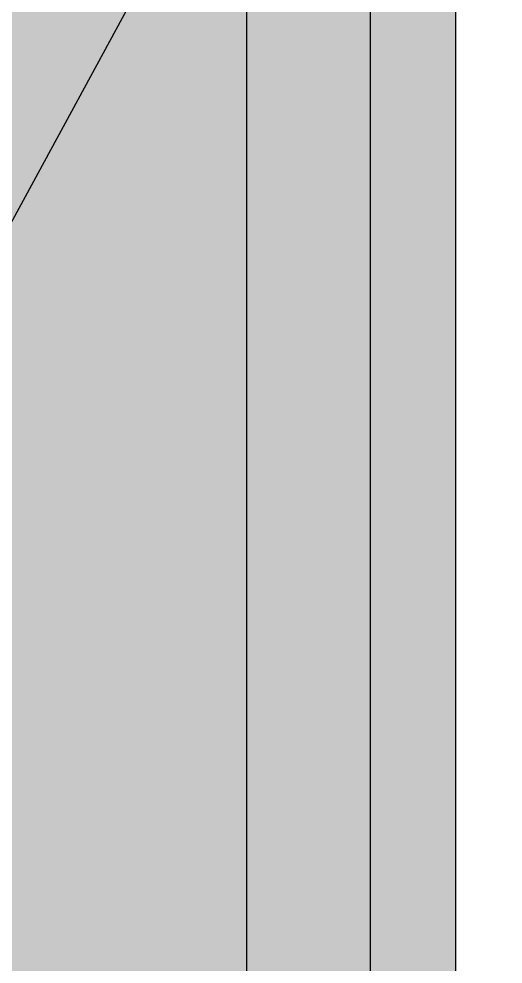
# Model space of a CAD drawing. Extents: x 5438 to 9638, y -256 to 3244.
# Drawn here: x 6275 to 6337.5, y 1922.2 to 2044.3 of the extents above; entities that cross this region are included whole.
import ezdxf

# ---------------------------------------------------------------- set-up
doc = ezdxf.new("R2010")
doc.units = 0
doc.header["$MEASUREMENT"] = 0

msp = doc.modelspace()

# ---------------------------------------------------------------- hatches: boundary and pattern name
h = msp.add_hatch(color=5)
h.paths.add_polyline_path([(5981.393705796121, 1539.374149806328), (5981.393705796121, 2139.374149806328), (6331.393705796121, 2139.374149806328), (6331.393705796121, 1539.374149806328)])
h.paths.add_polyline_path([(5992.393705796121, 1550.374149806328), (5992.393705796121, 2128.374149806328), (6320.393705796121, 2128.374149806328), (6320.393705796121, 1550.374149806328)], flags=16)
h.paths.add_polyline_path([(6008.393705796121, 1566.374149806328), (6008.393705796121, 2112.374149806328), (6304.393705796121, 2112.374149806328), (6304.393705796121, 1566.374149806328)], flags=0)
edge = h.paths.add_edge_path(flags=0)
edge.add_line((6039.013705796122, 1955.184149806328), (6039.012705796122, 1960.344149806328))
edge.add_arc((6116.420523660632, 1960.229235733585), 77.40790316104251, 117.28560540834431, 179.9149428737337, ccw=False)
edge.add_arc((6132.015115099965, 1915.821849449652), 124.1932728479737, 94.77462248752141, 114.2863813136884, ccw=False)
edge.add_arc((6156.141062446259, 1800.434625682329), 241.6199864256466, 79.81097924045491, 98.20032478224641, ccw=False)
edge.add_line((6198.882705796122, 2038.244149806328), (6204.768705796121, 2037.224149806328))
edge.add_arc((6196.446316653873, 1960.347925209884), 77.3253908443909, 0.012021936095777619, 83.82139293769438, ccw=False)
edge.add_line((6273.771705796122, 1960.364149806328), (6273.766705796122, 1951.184149806328))
edge.add_line((6273.766705796122, 1951.184149806328), (6039.014705796121, 1951.184149806328))
edge.add_line((6039.014705796121, 1951.184149806328), (6039.013705796122, 1955.184149806328))
edge = h.paths.add_edge_path(flags=0)
edge.add_arc((6156.392205796121, 1753.484149806328), 126.7334999999994, 0, 180, ccw=False)
edge.add_arc((6156.392205796121, 1753.484149806328), 126.7335000000003, -180, 0, ccw=False)
h.paths.add_polyline_path([(7303.140705796121, 1489.374149806328), (7303.140705796121, 2189.374149806328), (7753.140705796121, 2189.374149806328), (7753.140705796121, 1489.374149806328)])
h.paths.add_polyline_path([(7317.140705796121, 1503.374149806328), (7317.140705796121, 2175.374149806328), (7739.140705796121, 2175.374149806328), (7739.140705796121, 1503.374149806328)], flags=16)
h.paths.add_polyline_path([(7337.140705796121, 1523.374149806328), (7337.140705796121, 2155.374149806328), (7719.140705796121, 2155.374149806328), (7719.140705796121, 1523.374149806328)], flags=0)
edge = h.paths.add_edge_path(flags=0)
edge.add_line((7377.190705796122, 1975.964149806328), (7377.190705796122, 1982.664149806328))
edge.add_arc((7476.676743602515, 1982.48152093219), 99.48620543432519, 117.26548343428641, 179.8948208996755, ccw=False)
edge.add_arc((7496.694656654747, 1925.365980361696), 159.6459708790892, 94.7478227223773, 114.2595815485443, ccw=False)
edge.add_arc((7527.859553785101, 1777.008650621716), 310.6418615185145, 79.8241333616661, 98.21347890345771, ccw=False)
edge.add_line((7582.740705796121, 2082.764149806328), (7590.310705796122, 2081.464149806328))
edge.add_arc((7579.62256310481, 1982.632254871377), 99.40814780802936, 0.018383253608192263, 83.82775425520663, ccw=False)
edge.add_line((7679.030705796122, 1982.664149806328), (7679.020705796122, 1970.864149806328))
edge.add_line((7679.020705796122, 1970.864149806328), (7377.190705796122, 1970.864149806328))
edge.add_line((7377.190705796122, 1970.864149806328), (7377.190705796122, 1975.964149806328))
edge = h.paths.add_edge_path(flags=0)
edge.add_arc((7528.110705796122, 1735.564149806328), 162.9400000000005, 0, 180, ccw=False)
edge.add_arc((7528.110705796122, 1735.564149806328), 162.9399999999996, -180, 0, ccw=False)
h.paths.add_polyline_path([(8656.530705796122, 1389.374149806328), (8656.530705796122, 2289.374149806328), (9256.530705796122, 2289.374149806328), (9256.530705796122, 1389.374149806328)])
h.paths.add_polyline_path([(8674.530705796122, 1407.374149806328), (8674.530705796122, 2271.374149806328), (9238.530705796122, 2271.374149806328), (9238.530705796122, 1407.374149806328)], flags=16)
h.paths.add_polyline_path([(8699.530705796122, 1432.374149806328), (8699.530705796122, 2246.374149806328), (9213.530705796122, 2246.374149806328), (9213.530705796122, 1432.374149806328)], flags=0)
edge = h.paths.add_edge_path(flags=0)
edge.add_line((8758.710705796122, 2026.704149806328), (8758.710705796122, 2035.554149806328))
edge.add_arc((8891.291495809472, 2035.42737471023), 132.580850625152, 117.31587574582119, 179.9452132112111, ccw=False)
edge.add_line((8830.450705796122, 2153.224149806328), (8830.700705796122, 2153.344149806328))
edge.add_arc((8918.021759190186, 1959.615555425273), 212.4987874005591, 94.75119308345018, 114.26295190961719, ccw=False)
edge.add_arc((8959.491206016506, 1761.416521183682), 414.2013767658937, 79.80973199393281, 98.1990775357242, ccw=False)
edge.add_line((9032.770705796122, 2169.084149806328), (9042.860705796122, 2167.334149806328))
edge.add_arc((9028.593324409409, 2035.546813784514), 132.5573842053331, 0.01181555217812047, 83.82118655377661, ccw=False)
edge.add_line((9161.15070579612, 2035.574149806328), (9161.140705796122, 2019.844149806328))
edge.add_line((9161.140705796122, 2019.844149806328), (8758.710705796122, 2019.844149806328))
edge.add_line((8758.710705796122, 2019.844149806328), (8758.710705796122, 2026.704149806328))
edge = h.paths.add_edge_path(flags=0)
edge.add_arc((8959.930705796121, 1706.134149806328), 217.2600000000002, 0, 180, ccw=False)
edge.add_arc((8959.930705796121, 1706.134149806328), 217.2600000000002, -180, 0, ccw=False)
h = msp.add_hatch(color=7)
h.paths.add_polyline_path([(5992.393705796121, 1550.374149806328), (5992.393705796121, 2128.374149806328), (6320.393705796121, 2128.374149806328), (6320.393705796121, 1550.374149806328)])
h.paths.add_polyline_path([(6008.393705796121, 1566.374149806328), (6008.393705796121, 2112.374149806328), (6304.393705796121, 2112.374149806328), (6304.393705796121, 1566.374149806328)], flags=16)
edge = h.paths.add_edge_path(flags=0)
edge.add_arc((6156.392205796121, 1753.484149806328), 126.7334999999994, 0, 180, ccw=False)
edge.add_arc((6156.392205796121, 1753.484149806328), 126.7335000000003, -180, 0, ccw=False)
edge = h.paths.add_edge_path(flags=0)
edge.add_arc((6156.390615601734, 1753.482240003703), 120.7319098207174, 89.99900805580779, 179.999093664382, ccw=False)
edge.add_arc((6156.394295990508, 1753.482740002956), 120.7314098138444, 0.0006690535898883354, 90.0007546621639, ccw=False)
edge.add_arc((6156.394295990508, 1753.4855596097), 120.7314098138444, 269.9992453378361, 359.99933094641005, ccw=False)
edge.add_arc((6156.390615601734, 1753.486059608952), 120.7319098207181, 180.000906335618, 270.00099194419215, ccw=False)
edge = h.paths.add_edge_path(flags=0)
edge.add_line((6104.728705796121, 1828.404149806328), (6104.728705796121, 1828.914149806328))
edge.add_line((6104.728705796121, 1828.914149806328), (6104.898705796121, 1829.084149806328))
edge.add_line((6104.898705796121, 1829.084149806328), (6105.068705796121, 1829.254149806328))
edge.add_line((6105.068705796121, 1829.254149806328), (6105.068705796121, 1829.524149806328))
edge.add_arc((6158.669371566843, 1753.7888074432), 92.7840150776246, 61.13353143111658, 125.2884358487025, ccw=False)
edge.add_arc((6206.21971345604, 1839.81758420096), 5.512419356027386, 239.9904222443091, 248.3468817446698)
edge.add_arc((6203.490074452314, 1833.04102392849), 1.793523943098053, 56.35740301544962, 67.17876046711461, ccw=False)
edge.add_arc((6203.764963896111, 1831.415700219943), 3.200205890509294, 50.19396248876359, 77.02108941156263, ccw=False)
edge.add_arc((6209.968944173679, 1838.726192294143), 6.388139187423531, 229.423596566148, 236.0969203479651)
edge.add_arc((6158.092647814119, 1753.39111828238), 93.48495978758083, -34.512274772762396, 58.88213241548152, ccw=False)
edge.add_arc((6251.067624049415, 1690.398652964584), 18.83314178131263, 147.8367994602723, 150.3544351627235)
edge.add_line((6234.699705796122, 1699.714149806328), (6234.274705796121, 1699.714149806328))
edge.add_line((6234.274705796121, 1699.714149806328), (6233.934705796121, 1699.714149806328))
edge.add_line((6233.934705796121, 1699.714149806328), (6233.593705796122, 1699.714149806328))
edge.add_line((6233.593705796122, 1699.714149806328), (6233.168705796122, 1699.714149806328))
edge.add_arc((6213.12897968823, 1685.049875220828), 24.83206740483484, 36.19518178689933, 50.62073356222113)
edge.add_line((6228.883705796122, 1704.244149806328), (6222.429705796121, 1710.724149806328))
edge.add_line((6222.429705796121, 1710.724149806328), (6183.887705796122, 1749.264149806328))
edge.add_line((6183.887705796122, 1749.264149806328), (6155.437705796121, 1777.744149806328))
edge.add_line((6155.437705796121, 1777.744149806328), (6115.837705796122, 1817.474149806328))
edge.add_line((6115.837705796122, 1817.474149806328), (6104.728705796121, 1828.404149806328))
edge = h.paths.add_edge_path(flags=0)
edge.add_arc((6158.671810151289, 1753.856091034898), 86.7255690773519, 61.3510239434093, 121.24319850933679, ccw=False)
edge.add_arc((6203.894440107412, 1835.709448135517), 6.802791056179812, 237.6237720845479, 241.445138076483)
edge.add_arc((6205.905515293541, 1839.261330121436), 10.88413196183875, 241.0837620812543, 246.9768922778857)
edge.add_line((6201.648705796121, 1829.244149806328), (6201.990705796122, 1829.054149806328))
edge.add_line((6201.990705796122, 1829.054149806328), (6202.419705796121, 1828.904149806328))
edge.add_arc((6211.275268509202, 1840.585491226434), 14.65860594798777, 232.8344278038814, 236.6969435176764)
edge.add_arc((6158.028963595878, 1753.374136960362), 87.5319337491584, -30.86089565462032, 58.9117862028254, ccw=False)
edge.add_line((6233.167705796121, 1708.474149806328), (6232.954705796122, 1708.654149806328))
edge.add_line((6232.954705796122, 1708.654149806328), (6226.679705796121, 1714.954149806328))
edge.add_line((6226.679705796121, 1714.954149806328), (6188.130705796121, 1753.504149806328))
edge.add_line((6188.130705796121, 1753.504149806328), (6159.683705796121, 1781.984149806328))
edge.add_line((6159.683705796121, 1781.984149806328), (6120.087705796122, 1821.714149806328))
edge.add_line((6120.087705796122, 1821.714149806328), (6113.689705796121, 1828.004149806328))
edge = h.paths.add_edge_path(flags=0)
edge.add_line((6083.842705796122, 1807.314149806328), (6084.545705796121, 1806.704149806328))
edge.add_line((6084.545705796121, 1806.704149806328), (6212.632705796122, 1678.524149806328))
edge.add_line((6212.632705796122, 1678.524149806328), (6212.654705796122, 1678.094149806328))
edge.add_line((6212.654705796122, 1678.094149806328), (6212.482705796121, 1677.924149806328))
edge.add_line((6212.482705796121, 1677.924149806328), (6212.315705796122, 1677.674149806328))
edge.add_arc((6159.030820895023, 1750.15334590809), 89.95839497501622, 250.750894688058, 306.32239166021463, ccw=False)
edge.add_arc((6158.502137014138, 1753.06731771737), 92.54667824330734, 203.3652297304774, 251.65469248843522, ccw=False)
edge.add_arc((6151.280277725388, 1753.620386554787), 86.20235681132816, 141.4732129554621, 205.6069479573018, ccw=False)
edge = h.paths.add_edge_path(flags=0)
edge.add_arc((6159.087545904245, 1750.187032328635), 84.01220550777795, 250.6836705045612, 302.08164076390625, ccw=False)
edge.add_arc((6158.663388037819, 1753.236553352639), 86.76119661614968, 203.3247384666579, 251.61420122461618, ccw=False)
edge.add_arc((6151.369757051811, 1753.620197772978), 80.28094778221111, 146.2909787945174, 205.6378295493268, ccw=False)
edge.add_line((6084.586705796121, 1798.174149806328), (6203.708705796122, 1679.004149806328))
h.paths.add_polyline_path([(7317.140705796121, 1503.374149806328), (7317.140705796121, 2175.374149806328), (7739.140705796121, 2175.374149806328), (7739.140705796121, 1503.374149806328)])
h.paths.add_polyline_path([(7337.140705796121, 1523.374149806328), (7337.140705796121, 2155.374149806328), (7719.140705796121, 2155.374149806328), (7719.140705796121, 1523.374149806328)], flags=16)
edge = h.paths.add_edge_path(flags=0)
edge.add_arc((7528.110705796122, 1735.564149806328), 162.9400000000005, 0, 180, ccw=False)
edge.add_arc((7528.110705796122, 1735.564149806328), 162.9399999999996, -180, 0, ccw=False)
edge = h.paths.add_edge_path(flags=0)
edge.add_arc((7528.095589850053, 1735.549265774808), 155.2148847675698, 89.99442012332952, 179.9945057319032, ccw=False)
edge.add_arc((7528.12582174219, 1735.549265774809), 155.2148847675689, 0.00549426809658371, 90.00557987667048, ccw=False)
edge.add_arc((7528.12582174219, 1735.579033837847), 155.2148847675689, 269.9944201233295, 359.9945057319035, ccw=False)
edge.add_arc((7528.095589850053, 1735.579033837847), 155.2148847675697, 180.0054942680967, 270.00557987667054, ccw=False)
edge = h.paths.add_edge_path(flags=0)
edge.add_line((7461.680705796121, 1831.864149806328), (7461.680705796121, 1832.564149806328))
edge.add_line((7461.680705796121, 1832.564149806328), (7461.900705796122, 1832.764149806328))
edge.add_line((7461.900705796122, 1832.764149806328), (7462.120705796121, 1832.964149806328))
edge.add_line((7462.120705796121, 1832.964149806328), (7462.120705796121, 1833.364149806328))
edge.add_arc((7530.99995284025, 1735.963831571889), 119.2944787722216, 61.11216035583078, 125.2670647734167, ccw=False)
edge.add_arc((7592.175644216016, 1846.554355874114), 7.09004364977566, 240.0007782756454, 248.3572377760063)
edge.add_arc((7588.694916616361, 1837.858150364787), 2.277020981800466, 56.83078067306269, 67.6521381247245, ccw=False)
edge.add_arc((7588.90878502338, 1835.729000338121), 4.165008008633972, 48.82789593752949, 75.65502286033029, ccw=False)
edge.add_arc((7596.318748437853, 1845.131974621762), 7.815129558875308, 233.3226307626192, 239.9959545444365)
edge.add_arc((7530.296702676404, 1735.461912465911), 120.195756302873, -34.510491169202794, 58.883916019040896, ccw=False)
edge.add_arc((7649.544404990429, 1654.399389187596), 24.00571763216184, 147.3116165339596, 149.8292522364108)
edge.add_line((7628.790705796122, 1666.464149806328), (7628.240705796121, 1666.464149806328))
edge.add_line((7628.240705796121, 1666.464149806328), (7627.810705796122, 1666.464149806328))
edge.add_line((7627.810705796122, 1666.464149806328), (7627.370705796122, 1666.464149806328))
edge.add_line((7627.370705796122, 1666.464149806328), (7626.820705796121, 1666.464149806328))
edge.add_arc((7601.150935061956, 1647.595117608872), 31.85871161257465, 36.31842339795192, 50.74397517327407)
edge.add_line((7621.310705796122, 1672.264149806328), (7613.010705796121, 1680.564149806328))
edge.add_line((7613.010705796121, 1680.564149806328), (7563.460705796121, 1730.164149806328))
edge.add_line((7563.460705796121, 1730.164149806328), (7526.880705796121, 1766.764149806328))
edge.add_line((7526.880705796121, 1766.764149806328), (7475.970705796121, 1817.864149806328))
edge.add_line((7475.970705796121, 1817.864149806328), (7461.680705796121, 1831.864149806328))
edge = h.paths.add_edge_path(flags=0)
edge.add_arc((7531.025481759344, 1736.024403027459), 111.4998458991597, 61.340779120695686, 121.2329536866234, ccw=False)
edge.add_arc((7589.247098376062, 1841.208137439569), 8.74427795075873, 237.12556047198, 240.9469264639149)
edge.add_arc((7591.479043956222, 1845.892215819885), 13.92659602886685, 242.2782943328617, 248.1714245294933)
edge.add_line((7586.300705796121, 1832.964149806328), (7586.740705796121, 1832.764149806328))
edge.add_line((7586.740705796121, 1832.764149806328), (7587.290705796122, 1832.564149806328))
edge.add_arc((7598.931840944909, 1847.610457212632), 19.02386380621284, 232.2713391150998, 236.1338548288947)
edge.add_arc((7530.194306370396, 1735.417644364251), 112.5705432146076, -30.86671532674228, 58.90596653070412, ccw=False)
edge.add_line((7626.820705796121, 1677.664149806328), (7626.550705796121, 1677.964149806328))
edge.add_line((7626.550705796121, 1677.964149806328), (7618.480705796121, 1686.064149806328))
edge.add_line((7618.480705796121, 1686.064149806328), (7568.920705796121, 1735.564149806328))
edge.add_line((7568.920705796121, 1735.564149806328), (7532.340705796121, 1772.164149806328))
edge.add_line((7532.340705796121, 1772.164149806328), (7481.430705796121, 1823.264149806328))
edge.add_line((7481.430705796121, 1823.264149806328), (7473.210705796121, 1831.364149806328))
edge = h.paths.add_edge_path(flags=0)
edge.add_line((7434.830705796121, 1804.764149806328), (7435.730705796122, 1803.964149806328))
edge.add_line((7435.730705796122, 1803.964149806328), (7600.420705796121, 1639.164149806328))
edge.add_line((7600.420705796121, 1639.164149806328), (7600.450705796122, 1638.664149806328))
edge.add_line((7600.450705796122, 1638.664149806328), (7600.230705796121, 1638.364149806328))
edge.add_line((7600.230705796121, 1638.364149806328), (7600.010705796121, 1638.064149806328))
edge.add_arc((7531.508203111978, 1731.255530196142), 115.6599595925489, 250.7471189499698, 306.31861592212636, ccw=False)
edge.add_arc((7530.875795239716, 1735.029492059539), 119.0285691947828, 203.3440986408588, 251.633561398817, ccw=False)
edge.add_arc((7521.507794949846, 1735.747396509533), 110.7981498933691, 141.4713943290665, 205.6051293309061, ccw=False)
edge = h.paths.add_edge_path(flags=0)
edge.add_arc((7531.590414083094, 1731.28190034149), 108.0025676666323, 250.6756566274733, 302.0736268868183, ccw=False)
edge.add_arc((7530.859459607385, 1735.048528359835), 111.3319393240716, 203.3826925692472, 251.6721553272052, ccw=False)
edge.add_line((7428.670705796121, 1690.864149806328), (7428.580705796121, 1691.114149806328))
edge.add_arc((7521.563032323954, 1735.712095076179), 103.1246322118104, 146.2773396642175, 205.6241904190274, ccw=False)
edge.add_line((7435.790705796121, 1792.964149806328), (7588.940705796122, 1639.764149806328))
h.paths.add_polyline_path([(8674.530705796122, 1407.374149806328), (8674.530705796122, 2271.374149806328), (9238.530705796122, 2271.374149806328), (9238.530705796122, 1407.374149806328)])
h.paths.add_polyline_path([(8699.530705796122, 1432.374149806328), (8699.530705796122, 2246.374149806328), (9213.530705796122, 2246.374149806328), (9213.530705796122, 1432.374149806328)], flags=16)
edge = h.paths.add_edge_path(flags=0)
edge.add_arc((8959.930705796121, 1706.134149806328), 217.2600000000002, 0, 180, ccw=False)
edge.add_arc((8959.930705796121, 1706.134149806328), 217.2600000000002, -180, 0, ccw=False)
edge = h.paths.add_edge_path(flags=0)
edge.add_arc((8959.930551173971, 1706.134304428479), 206.9698453779069, 89.9999571957132, 180.0000428042871, ccw=False)
edge.add_arc((8959.930860418272, 1706.134304428479), 206.9698453779069, -4.280428709080297e-05, 90.0000428042868, ccw=False)
edge.add_arc((8959.930860418272, 1706.133995184176), 206.9698453779069, -90.00004280428692, 4.280428709080297e-05, ccw=False)
edge.add_arc((8959.930551173971, 1706.133995184176), 206.9698453779065, 179.999957195713, 270.0000428042868, ccw=False)
edge = h.paths.add_edge_path(flags=0)
edge.add_line((8871.360705796122, 1834.574149806328), (8871.360705796122, 1834.864149806328))
edge.add_line((8871.360705796122, 1834.864149806328), (8871.360705796122, 1835.444149806328))
edge.add_line((8871.360705796122, 1835.444149806328), (8871.660705796121, 1835.744149806328))
edge.add_line((8871.660705796121, 1835.744149806328), (8871.950705796122, 1836.034149806328))
edge.add_line((8871.950705796122, 1836.034149806328), (8871.950705796122, 1836.484149806328))
edge.add_arc((8963.833411374924, 1706.777790691658), 158.9533616482033, 61.15847621814419, 125.31338063573011, ccw=False)
edge.add_arc((9041.39251621336, 1847.071138418273), 1.376522625216164, 230.1628821102611, 241.2633639350546)
edge.add_arc((9044.786302672, 1853.343217394073), 8.507897390172566, 241.530807841502, 249.8872673418631)
edge.add_arc((9040.690390403448, 1842.526887397944), 3.059910267342721, 56.692050243220706, 67.51340769488303, ccw=False)
edge.add_arc((9041.099640364286, 1839.728950515385), 5.503977359847992, 49.8207004396038, 76.64782736240483, ccw=False)
edge.add_arc((9051.67853061155, 1852.301756795465), 10.92735870926868, 229.9736152766392, 236.6469390584568)
edge.add_arc((8962.847034969831, 1705.975878908178), 160.2595581754294, -34.512892179581, 58.881515008662575, ccw=False)
edge.add_arc((9122.37072025953, 1601.366765881104), 30.74484583598483, 153.3143079791912, 155.8319436816425)
edge.add_line((9094.32070579612, 1613.954149806328), (9094.030705796122, 1613.954149806328))
edge.add_line((9094.030705796122, 1613.954149806328), (9093.440705796122, 1613.954149806328))
edge.add_line((9093.440705796122, 1613.954149806328), (9092.860705796122, 1613.954149806328))
edge.add_line((9092.860705796122, 1613.954149806328), (9092.280705796122, 1613.954149806328))
edge.add_line((9092.280705796122, 1613.954149806328), (9091.690705796122, 1613.954149806328))
edge.add_line((9091.690705796122, 1613.954149806328), (9091.40070579612, 1613.954149806328))
edge.add_arc((9057.102814657419, 1589.393227515642), 42.18511870709065, 35.60667466013786, 50.03222643545987)
edge.add_line((9084.200705796122, 1621.724149806328), (9073.140705796122, 1632.824149806328))
edge.add_line((9073.140705796122, 1632.824149806328), (9007.07070579612, 1698.894149806328))
edge.add_line((9007.07070579612, 1698.894149806328), (8958.300705796122, 1747.724149806328))
edge.add_line((8958.300705796122, 1747.724149806328), (8890.410705796121, 1815.834149806328))
edge.add_line((8890.410705796121, 1815.834149806328), (8871.360705796122, 1834.574149806328))
edge = h.paths.add_edge_path(flags=0)
edge.add_arc((8963.841884690695, 1706.774927733218), 148.6704013801746, 61.351041419898195, 121.2432159858258, ccw=False)
edge.add_arc((9041.301016150048, 1847.091093234872), 11.62577012312761, 237.8860792491031, 241.7074452410381)
edge.add_arc((9044.810379220266, 1853.142052531949), 18.61854677136471, 241.0238427101615, 246.9169729067931)
edge.add_line((9037.510705796121, 1836.014149806328), (9038.100705796121, 1835.684149806328))
edge.add_line((9038.100705796121, 1835.684149806328), (9038.840705796121, 1835.424149806328))
edge.add_arc((9052.657786172687, 1853.36609325232), 22.64564074500122, 232.4001526683812, 236.2626683821761)
edge.add_line((9040.080705796121, 1834.534149806328), (9040.350705796121, 1834.374149806328))
edge.add_arc((8962.842438251237, 1705.972381070699), 149.9818180722162, -30.889485020709913, 58.88319683673609, ccw=False)
edge.add_line((9091.550705796122, 1628.974149806328), (9091.180705796121, 1629.284149806328))
edge.add_line((9091.180705796121, 1629.284149806328), (9080.420705796121, 1640.084149806328))
edge.add_line((9080.420705796121, 1640.084149806328), (9014.340705796121, 1706.174149806328))
edge.add_line((9014.340705796121, 1706.174149806328), (8965.57070579612, 1754.994149806328))
edge.add_line((8965.57070579612, 1754.994149806328), (8897.690705796122, 1823.094149806328))
edge.add_line((8897.690705796122, 1823.094149806328), (8886.73070579612, 1833.884149806328))
edge = h.paths.add_edge_path(flags=0)
edge.add_line((8835.56070579612, 1798.424149806328), (8836.770705796122, 1797.354149806328))
edge.add_line((8836.770705796122, 1797.354149806328), (9056.31070579612, 1577.784149806328))
edge.add_line((9056.31070579612, 1577.784149806328), (9056.38070579612, 1577.474149806328))
edge.add_line((9056.38070579612, 1577.474149806328), (9056.38070579612, 1576.894149806328))
edge.add_line((9056.38070579612, 1576.894149806328), (9056.090705796121, 1576.594149806328))
edge.add_line((9056.090705796121, 1576.594149806328), (9055.800705796122, 1576.304149806328))
edge.add_line((9055.800705796122, 1576.304149806328), (9055.800705796122, 1576.044149806328))
edge.add_arc((8964.569911611276, 1700.359153347472), 154.1988259132752, 250.70225408724832, 306.27375105940484, ccw=False)
edge.add_arc((8963.56133562005, 1705.410503298002), 158.6547045559214, 203.3594649303699, 251.648927688328, ccw=False)
edge.add_arc((8951.174389635717, 1706.377805721099), 147.7804227576113, 141.4747953159998, 205.6085303178396, ccw=False)
edge = h.paths.add_edge_path(flags=0)
edge.add_arc((8964.54940753709, 1700.486929927019), 144.0293305521566, 250.6852744395557, 302.0832446989008, ccw=False)
edge.add_arc((8963.698407835842, 1705.561399261438), 148.5574414698374, 203.3529304881613, 251.6423932461195, ccw=False)
edge.add_line((8827.31070579612, 1646.674149806328), (8827.180705796121, 1646.954149806328))
edge.add_arc((8951.171699111923, 1706.372125022245), 137.4927714543512, 146.2574504097477, 205.6043011645577, ccw=False)
edge.add_line((8836.840705796121, 1782.744149806328), (9041.050705796122, 1578.454149806328))
at = {"true_color": 0x000000}
h = msp.add_hatch(color=18, dxfattribs=at)
h.paths.add_polyline_path([(6304.394705796121, 2073.994149806328), (6028.903705796121, 1566.374149806328), (6008.393705796121, 1566.374149806328), (6008.393705796121, 1605.564149806328), (6284.235705796122, 2112.374149806328), (6304.394705796121, 2112.374149806328)])
h.paths.add_polyline_path([(7719.140705796121, 2110.134149806328), (7363.620705796121, 1523.374149806328), (7337.140705796121, 1523.374149806328), (7337.140705796121, 1568.674149806328), (7693.660705796121, 2155.374149806328), (7719.140705796121, 2155.374149806328)])
h.paths.add_polyline_path([(8699.530705796122, 1490.704149806328), (9179.65070579612, 2246.374149806328), (9213.530705796122, 2246.374149806328), (9213.530705796122, 2187.464149806328), (8735.160705796121, 1432.374149806328), (8699.530705796122, 1432.374149806328)])

# ---------------------------------------------------------------- linework, layer by layer
at = {"color": 5}
msp.add_lwpolyline([(5981.393705796121, 1539.374149806328), (5981.393705796121, 2139.374149806328), (6331.393705796121, 2139.374149806328), (6331.393705796121, 1539.374149806328)], close=True, dxfattribs=at)
for points in [[(5992.393705796121, 1550.374149806328), (5992.393705796121, 2128.374149806328), (6320.393705796121, 2128.374149806328), (6320.393705796121, 1550.374149806328)], [(6304.394705796121, 2073.994149806328), (6028.903705796121, 1566.374149806328), (6008.393705796121, 1566.374149806328), (6008.393705796121, 1605.564149806328), (6284.235705796122, 2112.374149806328), (6304.394705796121, 2112.374149806328)], [(6008.393705796121, 1566.374149806328), (6008.393705796121, 2112.374149806328), (6304.393705796121, 2112.374149806328), (6304.393705796121, 1566.374149806328)]]:
    msp.add_lwpolyline(points, close=True)

doc.saveas('drawing.dxf')
